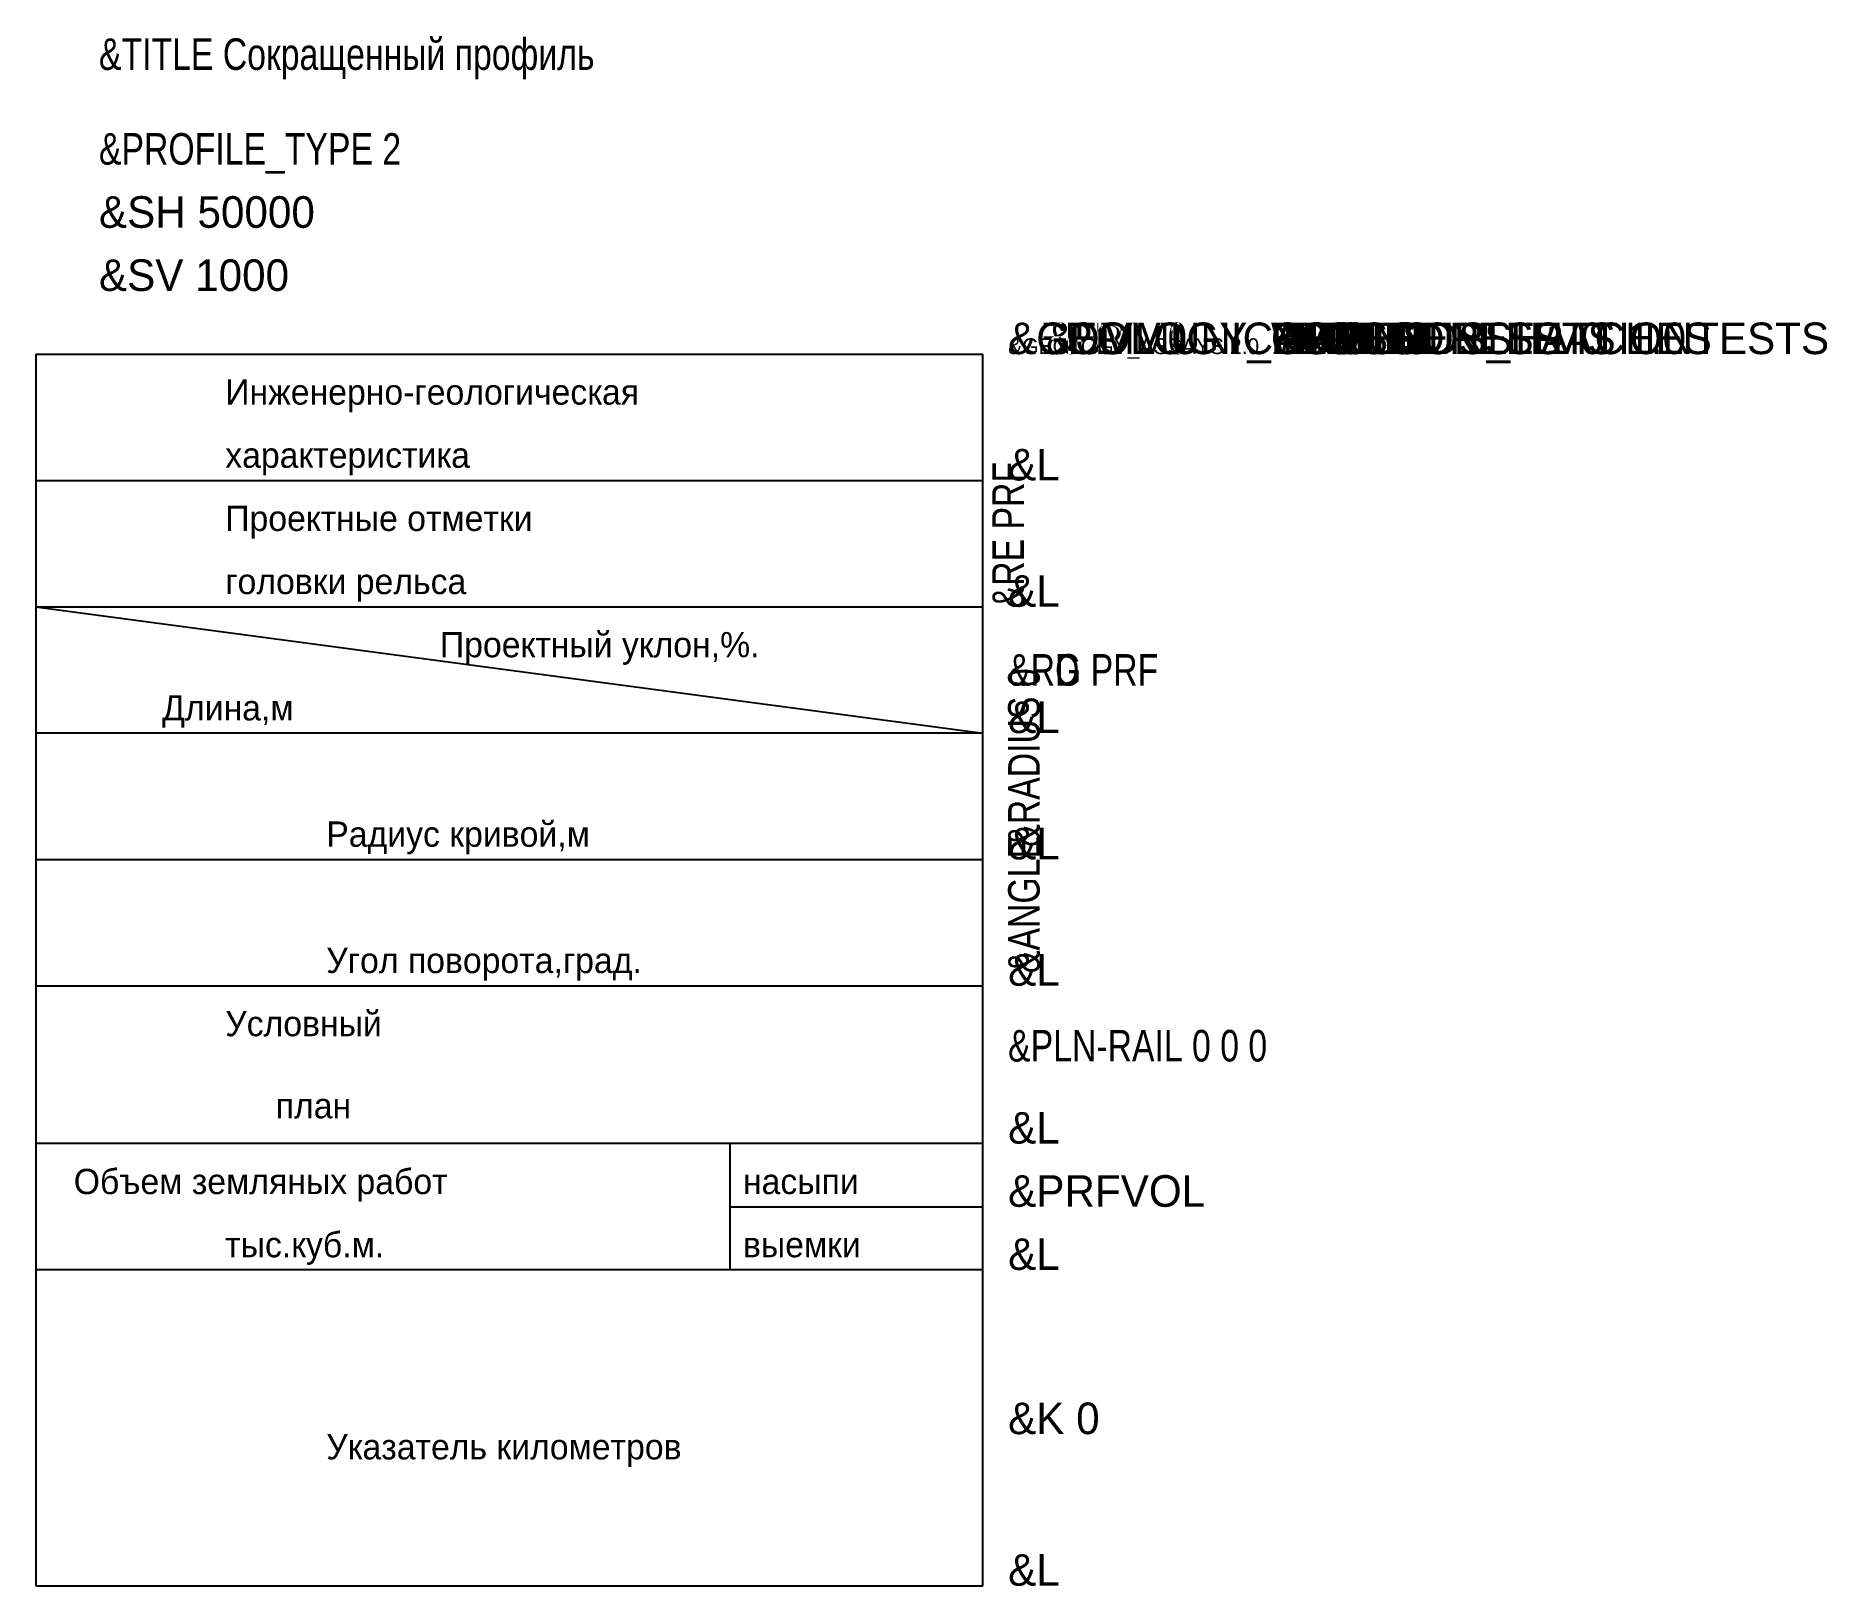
# Model space of a CAD drawing. Extents: x 0 to 142, y 0 to 123.
import ezdxf
from ezdxf.enums import TextEntityAlignment as Align

# ---------------------------------------------------------------- set-up
doc = ezdxf.new("R2010")
doc.units = 0
for name, color, linetype in [('Геология_вода', 7, 'Continuous'), ('Геология_выработки', 7, 'Continuous'), ('Геология_испытания_крыльчаткой', 7, 'Continuous'), ('Геология_контуры', 7, 'Continuous'), ('Геология_мерзлота', 7, 'Continuous'), ('Геология_опробование', 7, 'Continuous'), ('Геология_подписи', 7, 'Continuous'), ('Геология_список_ИГЭ', 7, 'Continuous'), ('Геология_точки_статического_зондирования', 7, 'Continuous'), ('Геология_штриховки', 8, 'Continuous'), ('Километры', 7, 'Continuous'), ('Коммуникации', 7, 'Continuous'), ('Красные отметки', 1, 'Continuous'), ('Красный профиль', 1, 'Continuous'), ('Прямые и кривые в плане', 7, 'Continuous'), ('Радиусы', 7, 'Continuous'), ('Ссылочные профили', 144, 'Continuous'), ('Таблица', 7, 'Continuous'), ('УВВ', 7, 'Continuous'), ('Углы', 7, 'Continuous'), ('Черный профиль', 3, 'Continuous')]:
    doc.layers.add(name, color=color, linetype=linetype)

msp = doc.modelspace()

# ---------------------------------------------------------------- linework, layer by layer
at = {"layer": 'Таблица'}
for p, q in [((0, 97.5), (0, 0)), ((0, 97.5), (75, 97.5)), ((75, 0), (75, 97.5)), ((0, 87.5), (75, 87.5)), ((0, 77.5), (75, 67.5)), ((0, 77.5), (75, 77.5)), ((75, 67.5), (0, 67.5)), ((0, 57.5), (75, 57.5)), ((0, 47.5), (75, 47.5)), ((75, 35), (0, 35)), ((55, 25), (55, 35)), ((55, 30), (75, 30)), ((75, 25), (0, 25)), ((0, 0), (75, 0))]:
    msp.add_line(p, q, dxfattribs=at)

# ---------------------------------------------------------------- texts
at = {"width": 0.8}
for s, p in [('&TITLE Сокращенный профиль', (5, 120)), ('&PROFILE_TYPE 2', (5, 112.5))]:
    msp.add_text(s, height=2.5, dxfattribs=at).set_placement(p)
msp.add_text('&PRFVOL', height=2.5).set_placement((77, 30))
at = {"layer": 'Геология_вода'}
msp.add_text('&GEOLOGY_WATER', height=2.5, dxfattribs=at).set_placement((77, 97.5))
at = {"layer": 'Геология_выработки'}
msp.add_text('&GEOLOGY_BOREHOLES 1.0', height=2.5, dxfattribs=at).set_placement((77, 97.5))
at = {"layer": 'Геология_испытания_крыльчаткой'}
msp.add_text('&GEOLOGY_IMPELLERTESTS 1.0', height=2.5, dxfattribs=at).set_placement((77, 97.5))
at = {"layer": 'Геология_контуры'}
msp.add_text('&GEOLOGY_CONTOURS', height=2.5, dxfattribs=at).set_placement((77, 97.5))
at = {"layer": 'Геология_мерзлота'}
msp.add_text('&GEOLOGY_FROST', height=2.5, dxfattribs=at).set_placement((77, 97.5))
at = {"layer": 'Геология_опробование'}
msp.add_text('&GEOLOGY_ASSAYS 2.0', height=1.25, dxfattribs=at).set_placement((77, 97.5))
at = {"layer": 'Геология_подписи'}
msp.add_text('&GEOLOGY_NOTES', height=2.5, dxfattribs=at).set_placement((77, 97.5))
at = {"layer": 'Геология_список_ИГЭ'}
msp.add_text('&GEOLOGY_LEGEND', height=2.5, dxfattribs=at).set_placement((77, 97.5))
at = {"layer": 'Геология_точки_статического_зондирования'}
msp.add_text('&GEOLOGY_CONEPENETRATIONTESTS', height=2.5, dxfattribs=at).set_placement((77, 97.5))
at = {"layer": 'Геология_штриховки'}
msp.add_text('&GEOLOGY_GROUNDS_HATCHES', height=2.5, dxfattribs=at).set_placement((77, 97.5))
at = {"layer": 'Километры'}
msp.add_text('&K 0', height=2.5, dxfattribs=at).set_placement((77, 12))
at = {"layer": 'Коммуникации'}
msp.add_text('&COMMUNICATIONS', height=2.5, dxfattribs=at).set_placement((77, 97.5))
at = {"layer": 'Красные отметки', "width": 0.8}
msp.add_text('&RE PRF', height=2.5, rotation=90, dxfattribs=at).set_placement((77, 83.17), align=Align.MIDDLE_CENTER)
msp.add_text('&RG PRF', height=2.5, dxfattribs=at).set_placement((77, 72.5), align=Align.MIDDLE_LEFT)
at = {"layer": 'Красный профиль'}
for s in ['&RPC', '&RPP']:
    msp.add_text(s, height=2.5, dxfattribs=at).set_placement((77, 97.5))
at = {"layer": 'Красный профиль', "width": 0.8}
msp.add_text('&RD', height=2.5, dxfattribs=at).set_placement((77, 72.5), align=Align.MIDDLE_LEFT)
at = {"layer": 'Прямые и кривые в плане', "width": 0.8}
msp.add_text('&PLN-RAIL 0 0 0', height=2.5, dxfattribs=at).set_placement((77, 41.5))
at = {"layer": 'Радиусы', "width": 0.8}
msp.add_text('&RADIUS 0', height=2.5, rotation=90, dxfattribs=at).set_placement((78.25, 58.5), align=Align.MIDDLE_LEFT)
at = {"layer": 'Ссылочные профили', "width": 0.8}
for s in ['&REFP 0', '&REFP 1']:
    msp.add_text(s, height=2.5, dxfattribs=at).set_placement((80, 97.5))
at = {"layer": 'Таблица'}
for s, height, p in [('&SH 50000', 2.5, (5, 107.5)), ('&SV 1000', 2.5, (5, 102.5)), ('&L', 2.5, (77, 97.5)), ('Инженеpно-геологическая', 2, (15, 93.5)), ('хаpактеpистика', 2, (15, 88.5)), ('&L', 2.5, (77, 87.5)), ('Пpоектные отметки', 2, (15, 83.5)), ('головки pельса', 2, (15, 78.5)), ('&L', 2.5, (77, 77.5)), ('Пpоектный уклон,%.', 2, (32, 73.5)), ('Длина,м', 2, (10, 68.5)), ('&L', 2.5, (77, 67.5)), ('Радиус кpивой,м', 2, (23, 58.5)), ('&L', 2.5, (77, 57.5)), ('Угол повоpота,гpад.', 2, (23, 48.5)), ('&L', 2.5, (77, 47.5)), ('Условный', 2, (15, 43.5)), ('план', 2, (19, 37)), ('&L', 2.5, (77, 35)), ('Объем земляных pабот', 2, (3, 31)), ('насыпи', 2, (56, 31)), ('тыс.куб.м.', 2, (15, 26)), ('выемки', 2, (56, 26)), ('&L', 2.5, (77, 25)), ('Указатель километров', 2, (23, 10)), ('&L', 2.5, (77, 0))]:
    msp.add_text(s, height=height, dxfattribs=at).set_placement(p)
at = {"layer": 'УВВ'}
msp.add_text('&UVV', height=2.5, dxfattribs=at).set_placement((80, 97.5))
at = {"layer": 'Углы', "width": 0.8}
msp.add_text('&ANGLE', height=2.5, rotation=90, dxfattribs=at).set_placement((78.25, 48.5), align=Align.MIDDLE_LEFT)
at = {"layer": 'Черный профиль'}
msp.add_text('&EP', height=2.5, dxfattribs=at).set_placement((77, 97.5))

doc.saveas('drawing.dxf')
